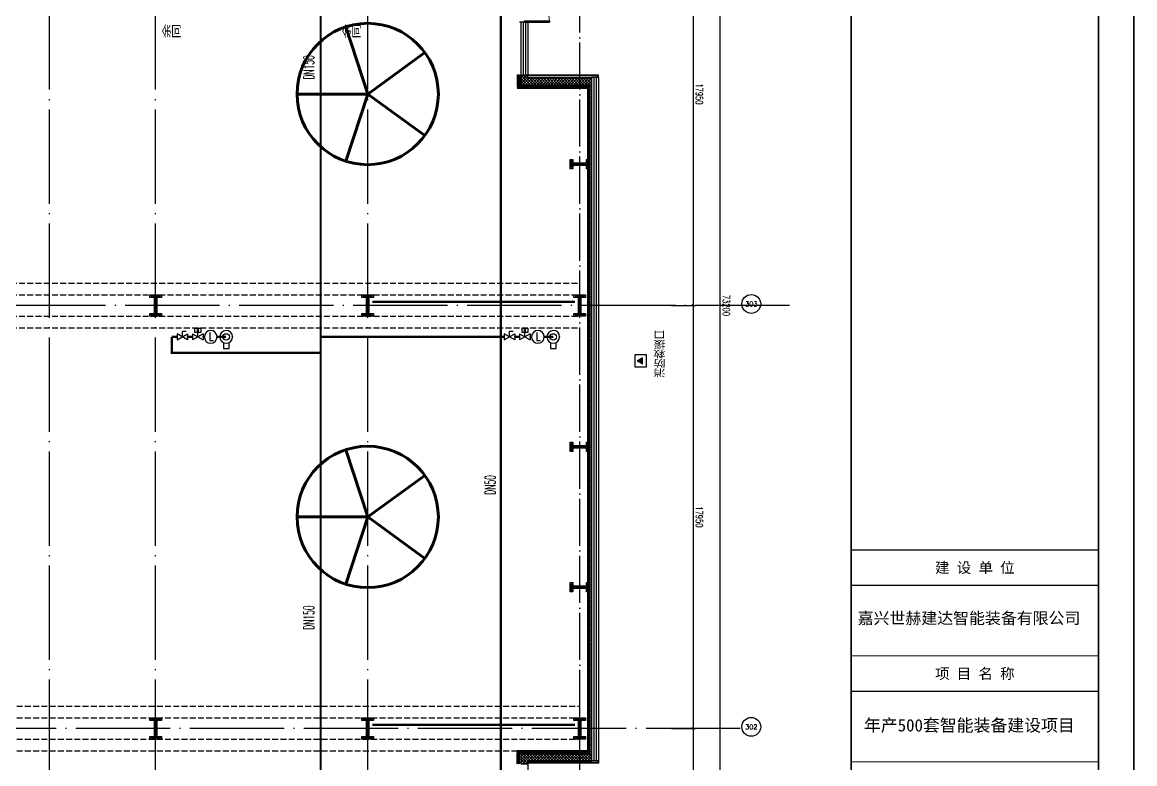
# Model space of a CAD drawing. Extents: x -452079 to 117456, y 3902 to 836955.
# Drawn here: x -152555 to -105331, y 439183 to 470653 of the extents above; entities that cross this region are included whole.
import ezdxf
from ezdxf.enums import TextEntityAlignment as Align

# ---------------------------------------------------------------- set-up
doc = ezdxf.new("R2010")
doc.units = 0
doc.header["$LTSCALE"] = 1000
doc.header["$MEASUREMENT"] = 0
for name, pattern in [('CENTER', [2, 1.25, -0.25, 0.25, -0.25]), ('CONTINOUS', [0]), ('DASH', [0.35, 0.25, -0.1]), ('DOTE', [2.42, 2, -0.2, 0.02, -0.2])]:
    doc.linetypes.add(name, pattern=pattern)
for name, color, linetype in [('0-cxFrame', 155, 'Continuous'), ('0-辅助线', 1, 'Continuous'), ('10平面$0$WINDOW', 4, 'Continuous'), ('A-AXIS-D', 1, 'Continuous'), ('A-AXIS-DOTE', 14, 'DOTE'), ('A-CURTAIN', 134, 'Continuous'), ('A-HATCH-2', 251, 'Continuous'), ('A-HRAIL', 173, 'Continuous'), ('A-LIN-V', 9, 'Continuous'), ('A-TEXT', 61, 'Continuous'), ('A-WINDOW', 140, 'Continuous'), ('AS-COLN', 6, 'Continuous'), ('AS-WALL', 40, 'Continuous'), ('CURTWALL', 4, 'Continuous'), ('FM_ZF中水', 2, 'Continuous'), ('FM_ZF喷淋', 6, 'Continuous'), ('PUB_HATCH', 8, 'Continuous'), ('PUB_TEXT', 7, 'Continuous'), ('RP-N2-01$0$$0$A-WIND-J', 1, 'Continuous'), ('RP-N2-01$0$A-WIND-J', 3, 'Continuous'), ('TEXT_喷淋', 6, 'Continuous'), ('TWT_LEAD', 3, 'Continuous'), ('WALL', 2, 'Continuous'), ('WINDOW', 4, 'Continuous')]:
    doc.layers.add(name, color=color, linetype=linetype)
for name, color, linetype, lineweight in [('0-cxText', 131, 'Continuous', 25), ('Gps-ZF喷淋', 6, 'TG_ZP', 60), ('Gps-ZF喷淋中', 6, 'TG_ZP2', 60), ('柱间支撑', 6, 'CENTER', 0)]:
    doc.layers.add(name, color=color, linetype=linetype, lineweight=lineweight)
doc.styles.add('_TCH_AXIS', font='COMPLEX', dxfattribs={"bigfont": 'GBCBIG'})
doc.styles.add('_TCH_DIM', font='SIMPLEX', dxfattribs={"width": 0.75, "bigfont": '@1HZTXT'})
doc.styles.add('_TCH_DIM_T3', font='SIMPLEX', dxfattribs={"width": 0.705882, "bigfont": 'GBCBIG'})
doc.styles.add('_TWT_PIPEDN', font='SIMPLEX', dxfattribs={"width": 0.65, "height": 3.5, "bigfont": 'HZTXT'})
doc.styles.add('A-DIM_T3', font='SIMPLEX', dxfattribs={"width": 0.705882, "bigfont": 'GBCBIG'})
doc.styles.add('cx_biaoti', font='')
doc.styles.add('cx_tuming', font='')
doc.styles.add('cx_tuqian1', font='')
doc.styles.add('HZ', font='SIMPLEX', dxfattribs={"bigfont": 'HZTXT'})
doc.styles.add('TG_LINETYPE', font='SIMPLEX', dxfattribs={"width": 0.8, "height": 3.5, "bigfont": 'HZTXT'})
doc.styles.add('黑体', font='', dxfattribs={"height": 12})
doc.styles.get('cx_biaoti').set_extended_font_data('SimSun')
doc.styles.get('cx_tuming').set_extended_font_data('SimHei')
doc.styles.get('cx_tuqian1').set_extended_font_data('SimSun')
doc.styles.get('黑体').set_extended_font_data('SimHei')
doc.linetypes.add('TG_ZP', pattern='A,3,-0.6,["ZP",TG_LINETYPE,S=0.1,R=0,X=-0.52,Y=-0.15],0', length=3.6)
doc.linetypes.add('TG_ZP2', pattern='A,4,-0.6,["ZP2",TG_LINETYPE,S=0.1,R=0,X=-0.52,Y=-0.15],0', length=4.6)
doc.dimstyles.new('_TCH_ARCH&&100', dxfattribs={"dimtxt": 297.5, "dimasz": 100, "dimexe": 100, "dimexo": 100, "dimgap": 126.25, "dimtad": 1, "dimdec": 0, "dimzin": 0, "dimdsep": 46, "dimtxsty": '_TCH_DIM_T3', "dimblk": 'ARCHTICK', "dimcen": 0.09, "dimclrt": 7, "dimazin": 2, "dimtfac": 1, "dimtdec": 0, "dimtix": 1, "dimtmove": 2, "dimatfit": 3, "dimfxl": 0, "dimtolj": 1, "dimtzin": 0, "dimarcsym": 0})
doc.dimstyles.new('A-DIM&&100', dxfattribs={"dimtxt": 297.5, "dimasz": 100, "dimexe": 100, "dimexo": 100, "dimgap": 126.25, "dimtad": 1, "dimdec": 0, "dimzin": 0, "dimdsep": 46, "dimtxsty": 'A-DIM_T3', "dimblk": 'ARCHTICK', "dimcen": 0.09, "dimclrt": 7, "dimazin": 2, "dimtfac": 1, "dimtdec": 0, "dimtix": 1, "dimtmove": 2, "dimatfit": 3, "dimfxl": 0, "dimtolj": 1, "dimtzin": 0, "dimarcsym": 0})
pattern_1 = [(45, (321432.36, -540023.96), (-60.000061, 60.000061), []), (135, (321432.36, -540023.96), (-60.000061, -60.000061), [])]

# ---------------------------------------------------------------- blocks, each defined once
blk = doc.blocks.new('$VALVE$00000751')
for p, q in [((-53, -108), (-53, -221)), ((53, -221), (53, -108)), ((-53, -221), (53, -221))]:
    blk.add_line(p, q)
blk.add_lwpolyline([(-120, 0, 1), (120, 0, 1), (-120, 0, 1.76642)], format="xyb")
blk.add_circle((0, 0), 60)
for p in [(-120, 0), (120, 0)]:
    blk.add_point(p)
blk = doc.blocks.new('$VALVE$00000558')
for p, q in [((-125, 72), (125, -72)), ((125, 72), (-125, -72)), ((-125, 72), (-125, -72)), ((0, 0), (0, 104)), ((125, 72), (125, -72))]:
    blk.add_line(p, q)
blk.add_lwpolyline([(73, 106), (-66, 106), (-66, 206), (73, 206)], close=True)
for p in [(-125, 0), (125, 0)]:
    blk.add_point(p)
at = {"style": 'HZ', "width": 0.948502}
blk.add_text('M', height=69.3, dxfattribs=at).set_placement((-24, 125), (26, 125), align=Align.FIT)
blk = doc.blocks.new('$VALVE$00000531')
at = {"color": 7}
for p, q in [((-23, 104), (-23, -83)), ((-23, -83), (61, -83))]:
    blk.add_line(p, q, dxfattribs=at)
blk.add_lwpolyline([(-150, 0, 1), (150, 0, 1), (-150, 0, 0.808179)], format="xyb")
for p in [(-150, 0), (150, 0)]:
    blk.add_point(p)
blk = doc.blocks.new('$VALVE$00000437')
for p in [(0, 0), (87, 124)]:
    blk.add_line(p, (0, 124))
blk.add_lwpolyline([(-125, -72), (125, 72), (125, -72), (-125, 72)], close=True)
for p in [(-125, 0), (125, 0)]:
    blk.add_point(p)
blk = doc.blocks.new('A$C089F5A68')
at = {"layer": 'Gps-ZF喷淋', "linetype": 'TG_ZP', "const_width": 90}
for points in [[(0, 497), (224, 497)], [(675, 497), (877, 497)], [(1327, 497), (1384, 497)], [(1924, 497), (2308, 497)]]:
    blk.add_lwpolyline(points, dxfattribs=at)
at = {"layer": 'FM_ZF中水', "xscale": -2.25, "yscale": -2.25, "zscale": 2.25, "rotation": 180.437234267963}
blk.add_blockref('$VALVE$00000751', (2308, 497), dxfattribs=at)
at = {"layer": 'FM_ZF喷淋', "xscale": 1.8, "yscale": 1.8, "zscale": 1.8}
for name, p in [('$VALVE$00000437', (449, 497)), ('$VALVE$00000558', (1102, 497)), ('$VALVE$00000531', (1654, 497))]:
    blk.add_blockref(name, p, dxfattribs=at)
blk = doc.blocks.new('_ArchTick')
at = {"color": 0, "linetype": 'ByBlock', "const_width": 0.4}
blk.add_lwpolyline([(-0.5, -0.5), (0.5, 0.5)], dxfattribs=at)
blk = doc.blocks.new('*D333')
at = {"layer": 'A-AXIS-D', "color": 0, "lineweight": -2, "transparency": 16777216}
for p, q in [((196412, 62746), (197428, 62746)), ((197328, 62746), (197328, 44796)), ((196412, 44796), (197428, 44796))]:
    blk.add_line(p, q, dxfattribs=at)
at = {"layer": 'A-AXIS-D', "color": 0, "lineweight": -2, "transparency": 16777216, "xscale": 100, "yscale": 100, "zscale": 100}
for p, rotation in [((197328, 62746), 90), ((197328, 44796), 270)]:
    blk.add_blockref('_ArchTick', p, dxfattribs=dict(at, rotation=rotation))
at = {"layer": 'A-AXIS-D', "color": 7, "transparency": 16777216, "insert": (197603, 53771), "char_height": 297.5, "attachment_point": 5, "rotation": 270, "style": 'A-DIM_T3'}
blk.add_mtext('\\A1;17950', dxfattribs=at)
blk = doc.blocks.new('*D334')
at = {"layer": 'A-AXIS-D', "color": 0, "lineweight": -2, "transparency": 16777216}
for p, q in [((196412, 44796), (197428, 44796)), ((197328, 44796), (197328, 26846)), ((196412, 26846), (197428, 26846))]:
    blk.add_line(p, q, dxfattribs=at)
at = {"layer": 'A-AXIS-D', "color": 0, "lineweight": -2, "transparency": 16777216, "xscale": 100, "yscale": 100, "zscale": 100}
for p, rotation in [((197328, 44796), 90), ((197328, 26846), 270)]:
    blk.add_blockref('_ArchTick', p, dxfattribs=dict(at, rotation=rotation))
at = {"layer": 'A-AXIS-D', "color": 7, "transparency": 16777216, "insert": (197603, 35821), "char_height": 297.5, "attachment_point": 5, "rotation": 270, "style": 'A-DIM_T3'}
blk.add_mtext('\\A1;17950', dxfattribs=at)
blk = doc.blocks.new('*D335')
at = {"layer": 'A-AXIS-D', "color": 0, "lineweight": -2, "transparency": 16777216}
for p, q in [((196412, 26846), (197428, 26846)), ((197328, 26846), (197328, 8896)), ((196412, 8896), (197428, 8896))]:
    blk.add_line(p, q, dxfattribs=at)
at = {"layer": 'A-AXIS-D', "color": 0, "lineweight": -2, "transparency": 16777216, "xscale": 100, "yscale": 100, "zscale": 100}
for p, rotation in [((197328, 26846), 90), ((197328, 8896), 270)]:
    blk.add_blockref('_ArchTick', p, dxfattribs=dict(at, rotation=rotation))
at = {"layer": 'A-AXIS-D', "color": 7, "transparency": 16777216, "insert": (197603, 17871), "char_height": 297.5, "attachment_point": 5, "rotation": 270, "style": 'A-DIM_T3'}
blk.add_mtext('\\A1;17950', dxfattribs=at)
blk = doc.blocks.new('*D368')
at = {"layer": 'A-AXIS-D', "color": 0, "lineweight": -2, "transparency": 16777216}
for p, q in [((196672, 81396), (198568, 81396)), ((198468, 81396), (198468, 8196)), ((196672, 8196), (198568, 8196))]:
    blk.add_line(p, q, dxfattribs=at)
at = {"layer": 'A-AXIS-D', "color": 0, "lineweight": -2, "transparency": 16777216, "xscale": 100, "yscale": 100, "zscale": 100}
for p, rotation in [((198468, 81396), 90), ((198468, 8196), 270)]:
    blk.add_blockref('_ArchTick', p, dxfattribs=dict(at, rotation=rotation))
at = {"layer": 'A-AXIS-D', "color": 7, "transparency": 16777216, "insert": (198743, 44796), "char_height": 297.5, "attachment_point": 5, "rotation": 270, "style": '_TCH_DIM_T3'}
blk.add_mtext('\\A1;73200', dxfattribs=at)
blk = doc.blocks.new('4324324')
at = {"layer": 'A-HATCH-2', "color": 8, "linetype": 'DASH'}
for p, q in [((-294754, 585770), (-128854, 585770)), ((-294754, 585270), (-128854, 585270)), ((-307354, 584370), (-128854, 584370)), ((-307354, 583870), (-128854, 583870)), ((-313054, 567820), (-128854, 567820)), ((-313054, 567320), (-128854, 567320)), ((-313054, 566420), (-128854, 566420)), ((-313054, 565920), (-128854, 565920))]:
    blk.add_line(p, q, dxfattribs=at)
blk = doc.blocks.new('w4324324')
at = {"layer": 'A-HATCH-2', "lineweight": 60}
for q in [(-1694760, 686605), (-1697614, 684532), (-1691907, 684532), (-1696524, 681178), (-1692997, 681178)]:
    blk.add_line((-1694760, 683605), q, dxfattribs=at)
blk.add_circle((-1694760, 683605), 3000, dxfattribs=at)
blk = doc.blocks.new('342343')
at = {"layer": 'A-LIN-V'}
for p in [(1048660, -62444), (1066610, -62444)]:
    blk.add_blockref('w4324324', p, dxfattribs=at)
blk = doc.blocks.new('w42343243')
at = {"layer": 'A-HATCH-2', "color": 2}
blk.add_lwpolyline([(-165104, 621070), (-164604, 621070), (-164604, 620958), (-164800, 620958), (-164800, 620282), (-164604, 620282), (-164604, 620170), (-165104, 620170), (-165104, 620282), (-164908, 620282), (-164908, 620958), (-165104, 620958)], close=True, dxfattribs=at)
at = {"layer": 'AS-COLN', "color": 8}
blk.add_lwpolyline([(-165054, 621020), (-164654, 621020), (-164654, 621008), (-164850, 621008), (-164850, 620232), (-164654, 620232), (-164654, 620220), (-165054, 620220), (-165054, 620232), (-164858, 620232), (-164858, 621008), (-165054, 621008)], close=True, dxfattribs=at)
blk = doc.blocks.new('nt66')
at = {"layer": 'A-HATCH-2', "color": 2}
blk.add_lwpolyline([(-195840, 766870), (-195440, 766870), (-195440, 766758), (-195586, 766758), (-195586, 766182), (-195440, 766182), (-195440, 766070), (-195840, 766070), (-195840, 766182), (-195694, 766182), (-195694, 766758), (-195840, 766758)], close=True, dxfattribs=at)
at = {"layer": 'AS-COLN', "color": 8}
blk.add_lwpolyline([(-195790, 766820), (-195490, 766820), (-195490, 766808), (-195636, 766808), (-195636, 766132), (-195490, 766132), (-195490, 766120), (-195790, 766120), (-195790, 766132), (-195644, 766132), (-195644, 766808), (-195790, 766808)], close=True, dxfattribs=at)
blk = doc.blocks.new('42343')
at = {"rotation": 270}
for p in [(-895324, 395180), (-895324, 383180), (-895324, 377222)]:
    blk.add_blockref('nt66', p, dxfattribs=at)
at = {"layer": 'A-WINDOW'}
for p in [(18000, -35800), (27000, -35800), (36000, -35800), (18000, -53750), (27000, -53750), (36000, -53750)]:
    blk.add_blockref('w42343243', p, dxfattribs=at)
blk = doc.blocks.new('RP-N2-01$0$$0$xfjy')
at = {"layer": 'RP-N2-01$0$$0$A-WIND-J'}
h = blk.add_hatch(color=8, dxfattribs=at)
h.dxf.hatch_style = 1
h.paths.add_polyline_path([(1141876, -26214), (1142135, -26214), (1142005, -25989)])
at = {"layer": 'RP-N2-01$0$$0$A-WIND-J', "color": 8, "const_width": 25}
blk.add_lwpolyline([(1141755, -25889), (1141755, -26389), (1142255, -26389), (1142255, -25889)], close=True, dxfattribs=at)
at = {"layer": 'RP-N2-01$0$$0$A-WIND-J', "color": 8}
for points in [[(1141755, -26389), (1142255, -26389), (1142255, -25889), (1141755, -25889)], [(1141876, -26214), (1142135, -26214), (1142005, -25989)]]:
    blk.add_lwpolyline(points, close=True, dxfattribs=at)
blk = doc.blocks.new('RP-N2-01$0$xfjy')
at = {"layer": 'RP-N2-01$0$$0$A-WIND-J', "color": 8}
blk.add_blockref('RP-N2-01$0$$0$xfjy', (0, 0), dxfattribs=at)
blk = doc.blocks.new('99平面图例外参$0$$LinePat$圆环')
for points in [[(0, 150), (300, 150)], [(0, 0), (300, 0)], [(0, -150), (300, -150)]]:
    blk.add_lwpolyline(points)
at = {"color": 0}
blk.add_circle((150, 0), 150, dxfattribs=at)
blk = doc.blocks.new('10平面$0$$DorLib2D$00000002')
for p, q in [((-0.5, 0), (-0.5, 0.4875)), ((-0.475, 0.4875), (-0.5, 0.4875)), ((-0.475, 0), (-0.475, 0.4875)), ((0.475, 0), (0.475, 0.4875)), ((0.475, 0.4875), (0.5, 0.4875)), ((0.5, 0), (0.5, 0.4875)), ((-0.5, 0), (-0.475, 0)), ((0.5, 0), (0.475, 0))]:
    blk.add_line(p, q)
at = {"lineweight": 13}
for centre, start, end in [((-0.4875, 0), 0, 88.53072), ((0.4875, 0), 91.46928, 180)]:
    blk.add_arc(centre, 0.4875, start, end, dxfattribs=at)
blk = doc.blocks.new('zjcx_lan_xiangmu(Dragon)')
for p, q in [((-7000, 9000), (0, 9000)), ((-7000, 6000), (0, 6000)), ((-7000, 3000), (0, 3000)), ((-5000, 1000), (-5000, 0))]:
    blk.add_line(p, q)
at = {"const_width": 30}
for points in [[(-7000, 10000), (0, 10000)], [(-7000, 7000), (0, 7000)], [(-7000, 7000), (0, 7000)], [(-7000, 4000), (0, 4000)], [(-7000, 4000), (0, 4000)], [(-7000, 1000), (0, 1000)], [(-7000, 0), (0, 0)]]:
    blk.add_lwpolyline(points, dxfattribs=at)
blk.add_lwpolyline([(-7000, 10000), (0, 10000), (0, 0), (-7000, 0)], close=True)
at = {"style": 'cx_biaoti'}
for s, p in [('建 设 单 位', (-3500, 9500)), ('项 目 名 称', (-3500, 6500)), ('子 项 名 称', (-3500, 3500)), ('工程编号', (-6013, 500))]:
    blk.add_text(s, height=300, dxfattribs=at).set_placement(p, align=Align.MIDDLE)
blk = doc.blocks.new('T-项目(Dragon)')
blk.add_blockref('zjcx_lan_xiangmu(Dragon)', (0, 0))
at = {"color": 3, "style": 'cx_tuming'}
for s, height, p in [('嘉兴世赫建达智能装备有限公司', 330, (-6816, 7901)), ('年产500套智能装备建设项目 ', 350, (-6638, 4859))]:
    blk.add_text(s, height=height, dxfattribs=at).set_placement(p)
blk = doc.blocks.new('zjcx_T0(Dragon)')
at = {"layer": '0-cxFrame', "const_width": 50}
blk.add_lwpolyline([(0, 82100), (-7000, 82100), (-7000, 0), (0, 0)], close=True, dxfattribs=at)
at = {"layer": '0-cxFrame'}
blk.add_blockref('T-项目(Dragon)', (0, 15000), dxfattribs=at)
blk = doc.blocks.new('TK22.A0+1 L(Dragon)')
at = {"layer": '0-cxFrame', "color": 7, "const_width": 0.5}
blk.add_lwpolyline([(0, 0), (-1485, 0), (-1485, 841), (0, 841)], close=True, dxfattribs=at)
at = {"layer": '0-cxFrame', "const_width": 0.5}
for points in [[(-80, 10), (-1465, 10), (-1465, 831), (-80, 831)], [(-10, 10), (-80, 10), (-80, 831), (-10, 831)]]:
    blk.add_lwpolyline(points, close=True, dxfattribs=at)
at = {"layer": '0-cxFrame', "xscale": 0.01, "yscale": 0.01, "zscale": 0.01}
blk.add_blockref('zjcx_T0(Dragon)', (-10, 10), dxfattribs=at)
at = {"style": '黑体', "flags": 4}
blk.add_attdef('图幅', text='', height=3.3, dxfattribs=at).set_placement((-40, 3), align=Align.RIGHT)
at = {"layer": '0-cxText', "flags": 4}
for tag, height, style, p in [('建设单位', 3.5, 'cx_tuming', (-45, 240)), ('项目名称', 3.5, 'cx_tuming', (-45, 210)), ('子项名称', 3.5, 'cx_tuming', (-45, 180)), ('工程编号', 3.3, 'cx_tuqian1', (-35, 165)), ('图名1', 3.5, 'cx_tuming', (-45, 87)), ('图名2', 3.5, 'cx_tuming', (-45, 79)), ('图名3', 3.5, 'cx_tuming', (-45, 71)), ('出图日期', 3.3, 'cx_tuqian1', (-39, 60)), ('专业', 3.3, 'cx_tuqian1', (-55, 52)), ('图号', 3.3, 'cx_tuqian1', (-55, 44)), ('版次', 3.3, 'cx_tuqian1', (-20, 44))]:
    blk.add_attdef(tag, text='', height=height, dxfattribs=dict(at, style=style)).set_placement(p, align=Align.MIDDLE)
blk = doc.blocks.new('A$C515E426B')
at = {"layer": 'PUB_HATCH'}
h = blk.add_hatch(dxfattribs=at)
h.set_pattern_fill('多孔材料', color=256, scale=30, style=0)
h.set_pattern_definition(pattern_1)
h.paths.add_polyline_path([(190317.8, 54466), (190317.8, 54566), (190017.8, 54566), (190017.8, 54166)])
h = blk.add_hatch(dxfattribs=at)
h.set_pattern_fill('多孔材料', color=256, scale=30, style=0)
h.set_pattern_definition(pattern_1)
h.paths.add_polyline_path([(190317.8, 54466), (190017.8, 54166), (193018.2, 54166), (193018.2, 54466)])
h = blk.add_hatch(dxfattribs=at)
h.set_pattern_fill('多孔材料', color=256, scale=30, style=0)
h.set_pattern_definition(pattern_1)
h.paths.add_polyline_path([(190018.2, 25766), (190318.2, 25466), (193018.2, 25466), (193018.2, 25766)])
h = blk.add_hatch(dxfattribs=at)
h.set_pattern_fill('多孔材料', color=256, scale=30, style=0)
h.set_pattern_definition(pattern_1)
h.paths.add_polyline_path([(190018.2, 25766), (190018.2, 25346), (190318.2, 25346), (190318.2, 25466)])
at = {"layer": 'A-AXIS-D'}
for centre in [(199801.9, 44860.3), (199801.9, 26910.3)]:
    blk.add_circle(centre, 400, dxfattribs=at)
at = {"layer": 'A-AXIS-DOTE', "color": 8, "ltscale": 2}
for p, q in [((170018.2, 716), (170018.2, 86200)), ((174518.2, 716), (174518.2, 86200)), ((183518.2, 716), (183518.2, 86200)), ((201422.4, 44796), (3362.4, 44796)), ((199332.4, 26846), (3362.4, 26846))]:
    blk.add_line(p, q, dxfattribs=at)
at = {"layer": 'A-AXIS-DOTE', "color": 8}
blk.add_line((192518.2, 716), (192518.2, 86200), dxfattribs=at)
at = {"layer": 'A-CURTAIN'}
for points in [[(193318.2, 54466), (193318.2, 54566), (190318.2, 54566)], [(193288.2, 54466), (193288.2, 54536), (190318.2, 54536)], [(193318.2, 25466), (193318.2, 25366), (190318.2, 25366)], [(193288.2, 25466), (193288.2, 25396), (190318.2, 25396)]]:
    blk.add_lwpolyline(points, dxfattribs=at)
at = {"layer": 'AS-WALL'}
for p, q in [((190317.8, 54566), (190017.8, 54566)), ((190017.8, 54566), (190017.8, 54166)), ((190317.8, 54466), (190317.8, 54566)), ((190317.8, 54466), (193018.2, 54466)), ((190017.8, 54166), (193018.2, 54166)), ((190018.2, 25766), (193018.2, 25766)), ((190018.2, 25766), (190018.2, 25346)), ((193018.2, 25766), (193018.2, 25466)), ((190018.2, 25346), (190318.2, 25346)), ((190318.2, 25466), (193018.2, 25466)), ((190318.2, 25346), (190318.2, 25466))]:
    blk.add_line(p, q, dxfattribs=at)
at = {"layer": 'CURTWALL'}
for p, q in [((193018.2, 54466), (193018.2, 54316)), ((193318.2, 54466), (193018.2, 54466)), ((193018.2, 54316), (193018.2, 25466)), ((193118.2, 54466), (193118.2, 54316)), ((193118.2, 54316), (193118.2, 25466)), ((193218.2, 54466), (193218.2, 54316)), ((193218.2, 54316), (193218.2, 25466)), ((193318.2, 54466), (193318.2, 54316)), ((193318.2, 54316), (193318.2, 25466)), ((193318.2, 25466), (193018.2, 25466))]:
    blk.add_line(p, q, dxfattribs=at)
at = {"layer": 'WINDOW'}
for p, q in [((190263.6, 56816), (189963.2, 56816)), ((190017.8, 56816), (190017.8, 54566)), ((190117.8, 56816), (190117.8, 54566)), ((190217.8, 56816), (190217.8, 54566)), ((190317.8, 56816), (190317.8, 54566)), ((190318.2, 25346), (190318.2, 24294.5))]:
    blk.add_line(p, q, dxfattribs=at)
at = {"layer": '柱间支撑', "color": 8, "const_width": 100}
for points in [[(192318.2, 44946), (183718.2, 44946)], [(192318.2, 26996), (183718.2, 26996)]]:
    blk.add_lwpolyline(points, dxfattribs=at)
at = {"layer": '10平面$0$WINDOW', "xscale": -2200, "yscale": 2200, "zscale": 300, "rotation": 270.0000000014831}
blk.add_blockref('10平面$0$$DorLib2D$00000002', (190167.8, 57916), dxfattribs=at)
at = {"layer": 'A-HRAIL', "yscale": 0.3333333333333333, "zscale": 0.3333333333333333}
for p, xscale, rotation in [((189918.2, 54586), -0.3916666672227438, 90), ((189918.2, 54468.5), -0.3916666672227438, 90), ((189918.2, 54351), -0.3916666672227438, 90), ((189918.2, 54233.5), -0.3916666672227438, 90), ((189868.2, 54066), -0.333333326702653, 180), ((189968.2, 54066), -0.333333326702653, 180), ((190068.2, 54066), -0.333333326702653, 180), ((190168.2, 54066), -0.333333326702653, 180), ((190268.2, 54066), -0.333333326702653, 180), ((190368.2, 54066), -0.333333326702653, 180), ((190468.2, 54066), -0.333333326702653, 180), ((190568.2, 54066), -0.333333326702653, 180), ((190668.2, 54066), -0.333333326702653, 180), ((190768.2, 54066), -0.333333326702653, 180), ((190868.2, 54066), -0.333333326702653, 180), ((190968.2, 54066), -0.333333326702653, 180), ((191068.2, 54066), -0.333333326702653, 180), ((191168.2, 54066), -0.333333326702653, 180), ((191268.2, 54066), -0.333333326702653, 180), ((191368.2, 54066), -0.333333326702653, 180), ((191468.2, 54066), -0.333333326702653, 180), ((191568.2, 54066), -0.333333326702653, 180), ((191668.2, 54066), -0.333333326702653, 180), ((191768.2, 54066), -0.333333326702653, 180), ((191868.2, 54066), -0.333333326702653, 180), ((191968.2, 54066), -0.333333326702653, 180), ((192068.2, 54066), -0.333333326702653, 180), ((192168.2, 54066), -0.333333326702653, 180), ((192268.2, 54066), -0.333333326702653, 180), ((192368.2, 54066), -0.333333326702653, 180), ((192468.2, 54066), -0.333333326702653, 180), ((192568.2, 54066), -0.333333326702653, 180), ((192668.2, 54066), -0.333333326702653, 180), ((192768.2, 54066), -0.333333326702653, 180), ((192918.2, 54016), 0.3333686689378101, 90), ((192868.2, 54066), -0.333333326702653, 180), ((192918.2, 53916), 0.3333686689378101, 90), ((192918.2, 53816), 0.3333686689378101, 90), ((192918.2, 53716), 0.3333686689378101, 90), ((192918.2, 53616), 0.3333686689378101, 90), ((192918.2, 53516), 0.3333686689378101, 90), ((192918.2, 53416), 0.3333686689378101, 90), ((192918.2, 53316), 0.3333686689378101, 90), ((192918.2, 53215.9), 0.3333686689378101, 90), ((192918.2, 53115.9), 0.3333686689378101, 90), ((192918.2, 53015.9), 0.3333686689378101, 90), ((192918.2, 52915.9), 0.3333686689378101, 90), ((192918.2, 52815.9), 0.3333686689378101, 90), ((192918.2, 52715.9), 0.3333686689378101, 90), ((192918.2, 52615.9), 0.3333686689378101, 90), ((192918.2, 52515.9), 0.3333686689378101, 90), ((192918.2, 52415.9), 0.3333686689378101, 90), ((192918.2, 52315.8), 0.3333686689378101, 90), ((192918.2, 52215.8), 0.3333686689378101, 90), ((192918.2, 52115.8), 0.3333686689378101, 90), ((192918.2, 52015.8), 0.3333686689378101, 90), ((192918.2, 51915.8), 0.3333686689378101, 90), ((192918.2, 51815.8), 0.3333686689378101, 90), ((192918.2, 51715.8), 0.3333686689378101, 90), ((192918.2, 51615.8), 0.3333686689378101, 90), ((192918.2, 51515.8), 0.3333686689378101, 90), ((192918.2, 51415.8), 0.3333686689378101, 90), ((192918.2, 51315.7), 0.3333686689378101, 90), ((192918.2, 51215.7), 0.3333686689378101, 90), ((192918.2, 51115.7), 0.3333686689378101, 90), ((192918.2, 51015.7), 0.3333686689378101, 90), ((192918.2, 50915.7), 0.3333686689378101, 90), ((192918.2, 50815.7), 0.3333686689378101, 90), ((192918.2, 50715.7), 0.3333686689378101, 90), ((192918.2, 50615.7), 0.3333686689378101, 90), ((192918.2, 50515.7), 0.3333686689378101, 90), ((192918.2, 50415.6), 0.3333686689378101, 90), ((192918.2, 50315.6), 0.3333686689378101, 90), ((192918.2, 50215.6), 0.3333686689378101, 90), ((192918.2, 50115.6), 0.3333686689378101, 90), ((192918.2, 50015.6), 0.3333686689378101, 90), ((192918.2, 49915.6), 0.3333686689378101, 90), ((192918.2, 49815.6), 0.3333686689378101, 90), ((192918.2, 49715.6), 0.3333686689378101, 90), ((192918.2, 49615.6), 0.3333686689378101, 90), ((192918.2, 49515.6), 0.3333686689378101, 90), ((192918.2, 49415.5), 0.3333686689378101, 90), ((192918.2, 49315.5), 0.3333686689378101, 90), ((192918.2, 49215.5), 0.3333686689378101, 90), ((192918.2, 49115.5), 0.3333686689378101, 90), ((192918.2, 49015.5), 0.3333686689378101, 90), ((192918.2, 48915.5), 0.3333686689378101, 90), ((192918.2, 48815.5), 0.3333686689378101, 90), ((192918.2, 48715.5), 0.3333686689378101, 90), ((192918.2, 48615.5), 0.3333686689378101, 90), ((192918.2, 48515.4), 0.3333686689378101, 90), ((192918.2, 48415.4), 0.3333686689378101, 90), ((192918.2, 48315.4), 0.3333686689378101, 90), ((192918.2, 48215.4), 0.3333686689378101, 90), ((192918.2, 48115.4), 0.3333686689378101, 90), ((192918.2, 48015.4), 0.3333686689378101, 90), ((192918.2, 47915.4), 0.3333686689378101, 90), ((192918.2, 47815.4), 0.3333686689378101, 90), ((192918.2, 47715.4), 0.3333686689378101, 90), ((192918.2, 47615.4), 0.3333686689378101, 90), ((192918.2, 47515.3), 0.3333686689378101, 90), ((192918.2, 47415.3), 0.3333686689378101, 90), ((192918.2, 47315.3), 0.3333686689378101, 90), ((192918.2, 47215.3), 0.3333686689378101, 90), ((192918.2, 47115.3), 0.3333686689378101, 90), ((192918.2, 47015.3), 0.3333686689378101, 90), ((192918.2, 46915.3), 0.3333686689378101, 90), ((192918.2, 46815.3), 0.3333686689378101, 90), ((192918.2, 46715.3), 0.3333686689378101, 90), ((192918.2, 46615.2), 0.3333686689378101, 90), ((192918.2, 46515.2), 0.3333686689378101, 90), ((192918.2, 46415.2), 0.3333686689378101, 90), ((192918.2, 46315.2), 0.3333686689378101, 90), ((192918.2, 46215.2), 0.3333686689378101, 90), ((192918.2, 46115.2), 0.3333686689378101, 90), ((192918.2, 46015.2), 0.3333686689378101, 90), ((192918.2, 45915.2), 0.3333686689378101, 90), ((192918.2, 45815.2), 0.3333686689378101, 90), ((192918.2, 45715.1), 0.3333686689378101, 90), ((192918.2, 45615.1), 0.3333686689378101, 90), ((192918.2, 45515.1), 0.3333686689378101, 90), ((192918.2, 45415.1), 0.3333686689378101, 90), ((192918.2, 45315.1), 0.3333686689378101, 90), ((192918.2, 45215.1), 0.3333686689378101, 90), ((192918.2, 45115.1), 0.3333686689378101, 90), ((192918.2, 45015.1), 0.3333686689378101, 90), ((192918.2, 44915.1), 0.3333686689378101, 90), ((192918.2, 44815.1), 0.3333686689378101, 90), ((192918.2, 44715), 0.3333686689378101, 90), ((192918.2, 44615), 0.3333686689378101, 90), ((192918.2, 44515), 0.3333686689378101, 90), ((192918.2, 44415), 0.3333686689378101, 90), ((192918.2, 44315), 0.3333686689378101, 90), ((192918.2, 44215), 0.3333686689378101, 90), ((192918.2, 44115), 0.3333686689378101, 90), ((192918.2, 44015), 0.3333686689378101, 90), ((192918.2, 43915), 0.3333686689378101, 90), ((192918.2, 43814.9), 0.3333686689378101, 90), ((192918.2, 43714.9), 0.3333686689378101, 90), ((192918.2, 43614.9), 0.3333686689378101, 90), ((192918.2, 43514.9), 0.3333686689378101, 90), ((192918.2, 43414.9), 0.3333686689378101, 90), ((192918.2, 43314.9), 0.3333686689378101, 90), ((192918.2, 43214.9), 0.3333686689378101, 90), ((192918.2, 43114.9), 0.3333686689378101, 90), ((192918.2, 43014.9), 0.3333686689378101, 90), ((192918.2, 42914.9), 0.3333686689378101, 90), ((192918.2, 42814.8), 0.3333686689378101, 90), ((192918.2, 42714.8), 0.3333686689378101, 90), ((192918.2, 42614.8), 0.3333686689378101, 90), ((192918.2, 42514.8), 0.3333686689378101, 90), ((192918.2, 42414.8), 0.3333686689378101, 90), ((192918.2, 42314.8), 0.3333686689378101, 90), ((192918.2, 42214.8), 0.3333686689378101, 90), ((192918.2, 42114.8), 0.3333686689378101, 90), ((192918.2, 42014.8), 0.3333686689378101, 90), ((192918.2, 41914.7), 0.3333686689378101, 90), ((192918.2, 41814.7), 0.3333686689378101, 90), ((192918.2, 41714.7), 0.3333686689378101, 90), ((192918.2, 41614.7), 0.3333686689378101, 90), ((192918.2, 41514.7), 0.3333686689378101, 90), ((192918.2, 41414.7), 0.3333686689378101, 90), ((192918.2, 41314.7), 0.3333686689378101, 90), ((192918.2, 41214.7), 0.3333686689378101, 90), ((192918.2, 41114.7), 0.3333686689378101, 90), ((192918.2, 41014.7), 0.3333686689378101, 90), ((192918.2, 40914.6), 0.3333686689378101, 90), ((192918.2, 40814.6), 0.3333686689378101, 90), ((192918.2, 40714.6), 0.3333686689378101, 90), ((192918.2, 40614.6), 0.3333686689378101, 90), ((192918.2, 40514.6), 0.3333686689378101, 90), ((192918.2, 40414.6), 0.3333686689378101, 90), ((192918.2, 40314.6), 0.3333686689378101, 90), ((192918.2, 40214.6), 0.3333686689378101, 90), ((192918.2, 40114.6), 0.3333686689378101, 90), ((192918.2, 40014.5), 0.3333686689378101, 90), ((192918.2, 39914.5), 0.3333686689378101, 90), ((192918.2, 39814.5), 0.3333686689378101, 90), ((192918.2, 39714.5), 0.3333686689378101, 90), ((192918.2, 39614.5), 0.3333686689378101, 90), ((192918.2, 39514.5), 0.3333686689378101, 90), ((192918.2, 39414.5), 0.3333686689378101, 90), ((192918.2, 39314.5), 0.3333686689378101, 90), ((192918.2, 39214.5), 0.3333686689378101, 90), ((192918.2, 39114.4), 0.3333686689378101, 90), ((192918.2, 39014.4), 0.3333686689378101, 90), ((192918.2, 38914.4), 0.3333686689378101, 90), ((192918.2, 38814.4), 0.3333686689378101, 90), ((192918.2, 38714.4), 0.3333686689378101, 90), ((192918.2, 38614.4), 0.3333686689378101, 90), ((192918.2, 38514.4), 0.3333686689378101, 90), ((192918.2, 38414.4), 0.3333686689378101, 90), ((192918.2, 38314.4), 0.3333686689378101, 90), ((192918.2, 38214.4), 0.3333686689378101, 90), ((192918.2, 38114.3), 0.3333686689378101, 90), ((192918.2, 38014.3), 0.3333686689378101, 90), ((192918.2, 37914.3), 0.3333686689378101, 90), ((192918.2, 37814.3), 0.3333686689378101, 90), ((192918.2, 37714.3), 0.3333686689378101, 90), ((192918.2, 37614.3), 0.3333686689378101, 90), ((192918.2, 37514.3), 0.3333686689378101, 90), ((192918.2, 37414.3), 0.3333686689378101, 90), ((192918.2, 37314.3), 0.3333686689378101, 90), ((192918.2, 37214.2), 0.3333686689378101, 90), ((192918.2, 37114.2), 0.3333686689378101, 90), ((192918.2, 37014.2), 0.3333686689378101, 90), ((192918.2, 36914.2), 0.3333686689378101, 90), ((192918.2, 36814.2), 0.3333686689378101, 90), ((192918.2, 36714.2), 0.3333686689378101, 90), ((192918.2, 36614.2), 0.3333686689378101, 90), ((192918.2, 36514.2), 0.3333686689378101, 90), ((192918.2, 36414.2), 0.3333686689378101, 90), ((192918.2, 36314.2), 0.3333686689378101, 90), ((192918.2, 36214.1), 0.3333686689378101, 90), ((192918.2, 36114.1), 0.3333686689378101, 90), ((192918.2, 36014.1), 0.3333686689378101, 90), ((192918.2, 35914.1), 0.3333686689378101, 90), ((192918.2, 35814.1), 0.3333686689378101, 90), ((192918.2, 35714.1), 0.3333686689378101, 90), ((192918.2, 35614.1), 0.3333686689378101, 90), ((192918.2, 35514.1), 0.3333686689378101, 90), ((192918.2, 35414.1), 0.3333686689378101, 90), ((192918.2, 35314), 0.3333686689378101, 90), ((192918.2, 35214), 0.3333686689378101, 90), ((192918.2, 35114), 0.3333686689378101, 90), ((192918.2, 35014), 0.3333686689378101, 90), ((192918.2, 34914), 0.3333686689378101, 90), ((192918.2, 34814), 0.3333686689378101, 90), ((192918.2, 34714), 0.3333686689378101, 90), ((192918.2, 34614), 0.3333686689378101, 90), ((192918.2, 34514), 0.3333686689378101, 90), ((192918.2, 34414), 0.3333686689378101, 90), ((192918.2, 34313.9), 0.3333686689378101, 90), ((192918.2, 34213.9), 0.3333686689378101, 90), ((192918.2, 34113.9), 0.3333686689378101, 90), ((192918.2, 34013.9), 0.3333686689378101, 90), ((192918.2, 33913.9), 0.3333686689378101, 90), ((192918.2, 33813.9), 0.3333686689378101, 90), ((192918.2, 33713.9), 0.3333686689378101, 90), ((192918.2, 33613.9), 0.3333686689378101, 90), ((192918.2, 33513.9), 0.3333686689378101, 90), ((192918.2, 33413.8), 0.3333686689378101, 90), ((192918.2, 33313.8), 0.3333686689378101, 90), ((192918.2, 33213.8), 0.3333686689378101, 90), ((192918.2, 33113.8), 0.3333686689378101, 90), ((192918.2, 33013.8), 0.3333686689378101, 90), ((192918.2, 32913.8), 0.3333686689378101, 90), ((192918.2, 32813.8), 0.3333686689378101, 90), ((192918.2, 32713.8), 0.3333686689378101, 90), ((192918.2, 32613.8), 0.3333686689378101, 90), ((192918.2, 32513.7), 0.3333686689378101, 90), ((192918.2, 32413.7), 0.3333686689378101, 90), ((192918.2, 32313.7), 0.3333686689378101, 90), ((192918.2, 32213.7), 0.3333686689378101, 90), ((192918.2, 32113.7), 0.3333686689378101, 90), ((192918.2, 32013.7), 0.3333686689378101, 90), ((192918.2, 31913.7), 0.3333686689378101, 90), ((192918.2, 31813.7), 0.3333686689378101, 90), ((192918.2, 31713.7), 0.3333686689378101, 90), ((192918.2, 31613.7), 0.3333686689378101, 90), ((192918.2, 31513.6), 0.3333686689378101, 90), ((192918.2, 31413.6), 0.3333686689378101, 90), ((192918.2, 31313.6), 0.3333686689378101, 90), ((192918.2, 31213.6), 0.3333686689378101, 90), ((192918.2, 31113.6), 0.3333686689378101, 90), ((192918.2, 31013.6), 0.3333686689378101, 90), ((192918.2, 30913.6), 0.3333686689378101, 90), ((192918.2, 30813.6), 0.3333686689378101, 90), ((192918.2, 30713.6), 0.3333686689378101, 90), ((192918.2, 30613.5), 0.3333686689378101, 90), ((192918.2, 30513.5), 0.3333686689378101, 90), ((192918.2, 30413.5), 0.3333686689378101, 90), ((192918.2, 30313.5), 0.3333686689378101, 90), ((192918.2, 30213.5), 0.3333686689378101, 90), ((192918.2, 30113.5), 0.3333686689378101, 90), ((192918.2, 30013.5), 0.3333686689378101, 90), ((192918.2, 29913.5), 0.3333686689378101, 90), ((192918.2, 29813.5), 0.3333686689378101, 90), ((192918.2, 29713.5), 0.3333686689378101, 90), ((192918.2, 29613.4), 0.3333686689378101, 90), ((192918.2, 29513.4), 0.3333686689378101, 90), ((192918.2, 29413.4), 0.3333686689378101, 90), ((192918.2, 29313.4), 0.3333686689378101, 90), ((192918.2, 29213.4), 0.3333686689378101, 90), ((192918.2, 29113.4), 0.3333686689378101, 90), ((192918.2, 29013.4), 0.3333686689378101, 90), ((192918.2, 28913.4), 0.3333686689378101, 90), ((192918.2, 28813.4), 0.3333686689378101, 90), ((192918.2, 28713.3), 0.3333686689378101, 90), ((192918.2, 28613.3), 0.3333686689378101, 90), ((192918.2, 28513.3), 0.3333686689378101, 90), ((192918.2, 28413.3), 0.3333686689378101, 90), ((192918.2, 28313.3), 0.3333686689378101, 90), ((192918.2, 28213.3), 0.3333686689378101, 90), ((192918.2, 28113.3), 0.3333686689378101, 90), ((192918.2, 28013.3), 0.3333686689378101, 90), ((192918.2, 27913.3), 0.3333686689378101, 90), ((192918.2, 27813.3), 0.3333686689378101, 90), ((192918.2, 27713.2), 0.3333686689378101, 90), ((192918.2, 27613.2), 0.3333686689378101, 90), ((192918.2, 27513.2), 0.3333686689378101, 90), ((192918.2, 27413.2), 0.3333686689378101, 90), ((192918.2, 27313.2), 0.3333686689378101, 90), ((192918.2, 27213.2), 0.3333686689378101, 90), ((192918.2, 27113.2), 0.3333686689378101, 90), ((192918.2, 27013.2), 0.3333686689378101, 90), ((192918.2, 26913.2), 0.3333686689378101, 90), ((192918.2, 26813.1), 0.3333686689378101, 90), ((192918.2, 26713.1), 0.3333686689378101, 90), ((192918.2, 26613.1), 0.3333686689378101, 90), ((192918.2, 26513.1), 0.3333686689378101, 90), ((192918.2, 26413.1), 0.3333686689378101, 90), ((192918.2, 26313.1), 0.3333686689378101, 90), ((192918.2, 26213.1), 0.3333686689378101, 90), ((192918.2, 26113.1), 0.3333686689378101, 90), ((192918.2, 26013.1), 0.3333686689378101, 90), ((192918.2, 25913.1), 0.3333686689378101, 90), ((189918.2, 25695.5), 0.3916666672227438, 90), ((189918.2, 25578), 0.3916666672227438, 90), ((189918.2, 25460.5), 0.3916666672227438, 90), ((192918.2, 25813), 0.3333686689378101, 90), ((189918.2, 25343), 0.3916666672227438, 90)]:
    blk.add_blockref('99平面图例外参$0$$LinePat$圆环', p, dxfattribs=dict(at, xscale=xscale, rotation=rotation))
at = {"layer": 'A-HRAIL', "xscale": 0.3333333327878446, "yscale": 0.3333333327878446, "zscale": 0.3333333327878446}
for p in [(189868.2, 25863), (189968.2, 25863), (190068.2, 25863), (190168.2, 25863), (190268.2, 25863), (190368.2, 25863), (190468.2, 25863), (190568.2, 25863), (190668.2, 25863), (190768.2, 25863), (190868.2, 25863), (190968.2, 25863), (191068.2, 25863), (191168.2, 25863), (191268.2, 25863), (191368.2, 25863), (191468.2, 25863), (191568.2, 25863), (191668.2, 25863), (191768.2, 25863), (191868.2, 25863), (191968.2, 25863), (192068.2, 25863), (192168.2, 25863), (192268.2, 25863), (192368.2, 25863), (192468.2, 25863), (192568.2, 25863), (192668.2, 25863), (192768.2, 25863), (192868.2, 25863)]:
    blk.add_blockref('99平面图例外参$0$$LinePat$圆环', p, dxfattribs=at)
at = {"layer": 'A-LIN-V', "rotation": 90}
blk.add_blockref('342343', (804678.8, 681921), dxfattribs=at)
at = {"layer": 'A-WINDOW'}
for name in ['42343', '4324324']:
    blk.add_blockref(name, (321372.4, -540024), dxfattribs=at)
at = {"layer": 'RP-N2-01$0$A-WIND-J', "rotation": 90}
blk.add_blockref('RP-N2-01$0$xfjy', (168963.6, -1099559.4, 0), dxfattribs=at)
at = {"layer": 'A-TEXT', "color": 8, "style": '_TCH_DIM'}
blk.add_text('消防救援口', height=384.1, rotation=90, dxfattribs=at).set_placement((196135.4, 41735.1, 0))
at = {"layer": 'PUB_TEXT', "style": '_TCH_AXIS'}
for s, p, p2 in [('303', (199541.6, 44757.2), (200062.2, 44757.2)), ('302', (199541.6, 26807.2), (200062.2, 26807.2))]:
    blk.add_text(s, height=206.28, dxfattribs=at).set_placement(p, p2, align=Align.FIT)
at = {"layer": 'A-AXIS-D'}
for base, p1, p2, dimstyle, picture, middle in [((198467.9, 8196), (196572.4, 81396), (196572.4, 8196), '_TCH_ARCH&&100', '*D368', (198742.9, 44796)), ((197328.2, 44796), (196312.4, 62746), (196312.4, 44796), 'A-DIM&&100', '*D333', (197603.2, 53771)), ((197328.2, 26846), (196312.4, 44796), (196312.4, 26846), 'A-DIM&&100', '*D334', (197603.2, 35821)), ((197328.2, 8896), (196312.4, 26846), (196312.4, 8896), 'A-DIM&&100', '*D335', (197603.2, 17871))]:
    dim = blk.add_linear_dim(base=base, p1=p1, p2=p2, angle=270, dimstyle=dimstyle, override={"dimgap": 0}, dxfattribs=at)
    dim.commit()
    dim.dimension.update_dxf_attribs({"geometry": picture, "text_midpoint": middle, "dimtype": 161, "text_rotation": 270})

msp = doc.modelspace()

# ---------------------------------------------------------------- hatches: boundary and pattern name
at = {"layer": 'Gps-ZF喷淋'}
for points in [[(-146207.11, 456621.48), (-146207.11, 456576.48), (-146252.11, 456576.48)], [(-146207.11, 456621.48), (-146252.11, 456621.48), (-146252.11, 456576.48)]]:
    msp.add_hatch(color=256, dxfattribs=at).paths.add_polyline_path(points)

# ---------------------------------------------------------------- linework, layer by layer
at = {"layer": 'Gps-ZF喷淋', "const_width": 90}
for points in [[(-139891.68, 457300.77), (-139891.68, 474114.21)], [(-146207.11, 456621.48), (-146207.11, 457300.77)], [(-139891.68, 456621.48), (-139891.68, 457300.77)], [(-139891.68, 457300.77), (-132322.9, 457300.77)], [(-146207.11, 456621.48), (-139891.68, 456621.48)], [(-139891.68, 438270.6), (-139891.68, 456621.48)]]:
    msp.add_lwpolyline(points, dxfattribs=at)
at = {"layer": 'Gps-ZF喷淋中', "color": 3, "linetype": 'CONTINOUS', "const_width": 90}
msp.add_lwpolyline([(-132241.86, 427743.05), (-132241.86, 474309.21)], dxfattribs=at)

# ---------------------------------------------------------------- block references
at = {"layer": '0-cxFrame', "xscale": 150, "yscale": 150, "zscale": 150}
msp.add_blockref('TK22.A0+1 L(Dragon)', (-105368.56, 409264.62), dxfattribs=at)
at = {"layer": '0-辅助线'}
for p in [(-146207.11, 456803.62), (-132322.9, 456803.62)]:
    msp.add_blockref('A$C089F5A68', p, dxfattribs=at)
at = {"layer": 'WALL'}
msp.add_blockref('A$C515E426B', (-321409.86, 413836.46), dxfattribs=at)

# ---------------------------------------------------------------- texts
at = {"layer": 'TEXT_喷淋', "style": '_TWT_PIPEDN', "width": 0.52}
for p in [(-140166.68, 468218.76), (-140166.68, 444867.07)]:
    msp.add_text('DN150', height=450, rotation=90, dxfattribs=at).set_placement(p)
at = {"layer": 'TEXT_喷淋', "linetype": 'CONTINOUS', "style": '_TWT_PIPEDN', "width": 0.52}
msp.add_text('DN50', height=450, rotation=90, dxfattribs=at).set_placement((-132466.86, 450597.13))
at = {"layer": 'TWT_LEAD', "color": 7, "style": '_TCH_DIM', "width": 0.75}
for p in [(-146639.63, 469988.4), (-138989.8, 469988.4)]:
    msp.add_text('余同', height=520.866, dxfattribs=at).set_placement(p)

doc.saveas('drawing.dxf')
